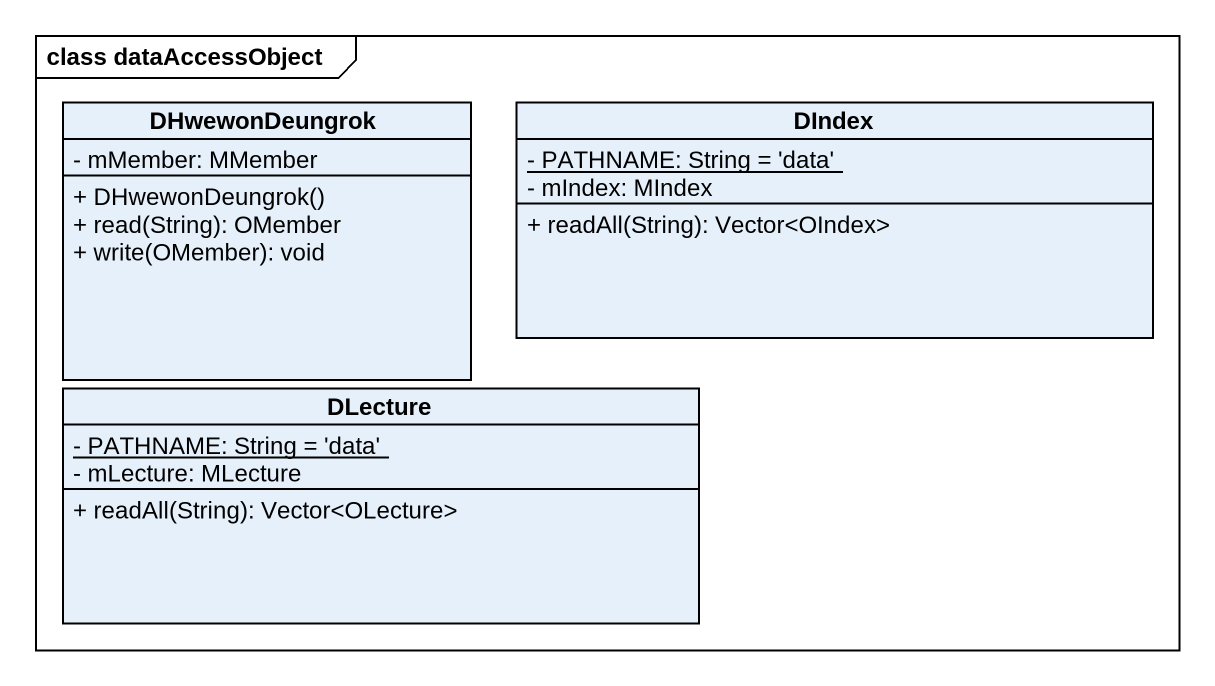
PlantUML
@startuml
mainframe class dataAccessObject
hide circle
hide empty members
skinparam classAttributeIconSize 0
class DHwewonDeungrok {
  - mMember: MMember
  + DHwewonDeungrok()
  + read(String): OMember
  + write(OMember): void
}
class DIndex {
  {static} - PATHNAME: String = 'data'
  - mIndex: MIndex
  + readAll(String): Vector<OIndex>
}
class DLecture {
  {static} - PATHNAME: String = 'data'
  - mLecture: MLecture
  + readAll(String): Vector<OLecture>
}
@enduml
